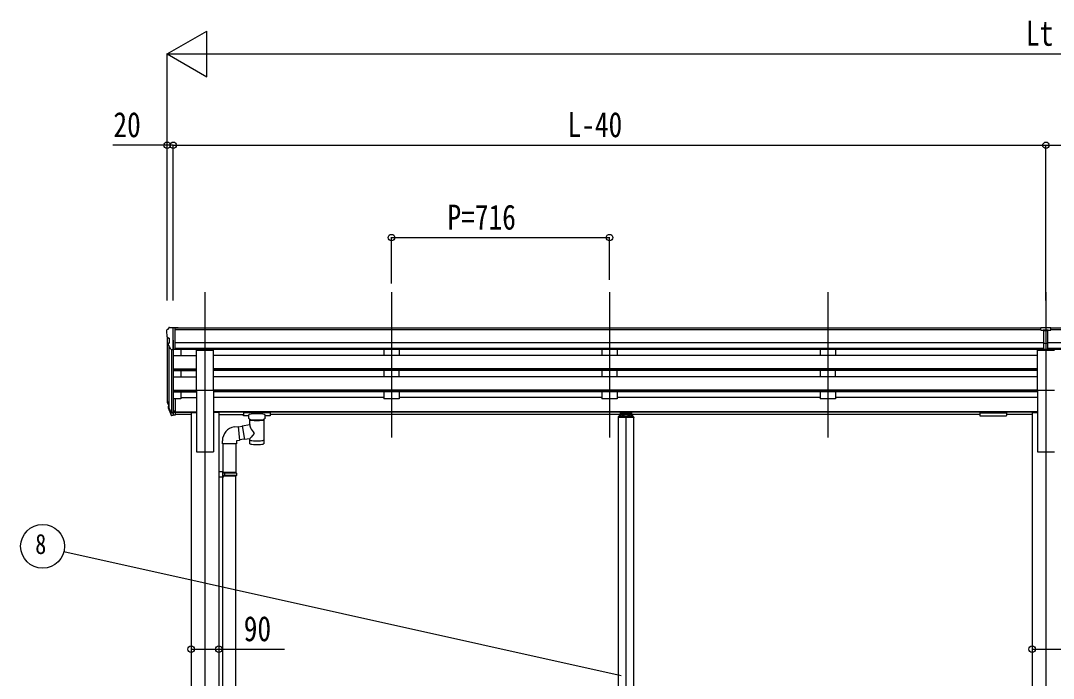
# Model space of a CAD drawing. Units: millimetres, scale not verified. Extents: x -10512 to 10512, y -7425 to 7425.
# Drawn here: x -5287 to -1898, y -2627 to -468 of the extents above; entities that cross this region are included whole.
import ezdxf
from ezdxf.enums import TextEntityAlignment as Align

# ---------------------------------------------------------------- set-up
doc = ezdxf.new("R2010")
doc.units = ezdxf.units.MM
doc.header["$LTSCALE"] = 30
for name, color, linetype in [('0-3_YKK_12', 2, 'Continuous'), ('0-4_YKK_13', 4, 'Continuous'), ('0-5_YKK_A1', 4, 'Continuous'), ('0-6_YKK_D', 6, 'Continuous')]:
    doc.layers.add(name, color=color, linetype=linetype)
doc.styles.add('ＭＳ ゴシック', font='')
doc.styles.get('ＭＳ ゴシック').set_extended_font_data('MS Gothic')

msp = doc.modelspace()

# ---------------------------------------------------------------- linework, layer by layer
at = {"layer": '0-3_YKK_12'}
for p, q in [((-4070.31, -1359.32), (-4070.31, -1836.84)), ((-3354.31, -1359.32), (-3354.31, -1836.84)), ((-2638.31, -1359.32), (-2638.31, -1836.84)), ((-3300.81, -1763.73), (-3300.81, -4190.59))]:
    msp.add_line(p, q, dxfattribs=at)
for points in [[(-4682.31, -1359.32), (-4682.31, -3883.72), (-4682.31, -4283.72), (-4682.31, -4533.72)], [(-1922.31, -1359.32), (-1922.31, -4283.72), (-1922.31, -4533.72)]]:
    msp.add_lwpolyline(points, dxfattribs=at)
at = {"layer": '0-4_YKK_13'}
for p, q in [((-4808.31, -1485.08), (-4808.31, -1485.7)), ((-4801.4, -1476.27), (-4805.47, -1482.08)), ((-4798.31, -1475.7), (-4800.64, -1475.85)), ((-4798.31, -1475.7), (-4779.81, -1475.7)), ((-4786.31, -1548.69), (-4786.31, -1475.7)), ((-4779.81, -1475.7), (-4769.81, -1475.79)), ((-4779.81, -1547.69), (-4779.81, -1475.7)), ((-4769.81, -1477.31), (-4769.81, -1475.79)), ((-1938.81, -1483.74), (-1938.81, -1475.9)), ((-1938.81, -1483.74), (-1928.81, -1483.74)), ((-1922.31, -1484.56), (-1928.81, -1484.16)), ((-1928.81, -1485.74), (-1915.81, -1485.74)), ((-1915.81, -1484.22), (-1922.31, -1484.54)), ((-1915.81, -1547.37), (-1915.81, -1482.09)), ((-4805.78, -1506.89), (-4800.46, -1509.96)), ((-4800.31, -1510.22), (-4800.31, -1526.49)), ((-4793.94, -1546.88), (-4802.94, -1531.28)), ((-4786.31, -1548.69), (-4791.52, -1548.37)), ((-4779.81, -1547.69), (-4786.31, -1547.69)), ((-4654.81, -1681.15), (-4654.81, -1549.35)), ((-1928.81, -1527.26), (-1922.31, -1527.42)), ((-1928.81, -1546.3), (-1922.31, -1546.7)), ((-1922.31, -1527.42), (-1915.81, -1527.26)), ((-1922.31, -1546.7), (-1915.81, -1546.3)), ((-4709.81, -1681.15), (-4654.81, -1681.15)), ((-1949.81, -1681.15), (-1894.81, -1681.15)), ((-4805.22, -1723.62), (-4801.34, -1731.57)), ((-4804.61, -1722.24), (-4801.34, -1729.3)), ((-4786.31, -1709.43), (-4786.31, -1764.2)), ((-4779.81, -1709.43), (-4786.31, -1709.43)), ((-4779.81, -1709.43), (-4779.81, -1763.46)), ((-4802.9, -1734.89), (-4802.56, -1739.3)), ((-4802.56, -1739.3), (-4793.75, -1762.85)), ((-4801.95, -1738.73), (-4793.75, -1754.91)), ((-4792.74, -1753.78), (-4800.5, -1738.38)), ((-4786.31, -1754.46), (-4791.45, -1754.46)), ((-4786.31, -1756.27), (-4791.16, -1756.27)), ((-4779.81, -1749.56), (-4786.31, -1749.56)), ((-4779.81, -1754.44), (-4786.31, -1754.44)), ((-4555.31, -1754.01), (-4555.31, -1764.77)), ((-4470.31, -1753.34), (-4553.31, -1753.34)), ((-4470.31, -1755.52), (-4553.31, -1755.52)), ((-4538.81, -1772.24), (-4538.81, -1761.96)), ((-4484.81, -1772.24), (-4484.81, -1761.96)), ((-4468.31, -1754.01), (-4468.31, -1764.77)), ((-4468.31, -1754.2), (-4468.31, -1755.74)), ((-3320.81, -1760.69), (-3319.31, -1760.69)), ((-3282.31, -1754.77), (-3319.31, -1754.77)), ((-3319.31, -1754.77), (-3319.31, -1763.2)), ((-3319.31, -1757.26), (-3282.31, -1757.26)), ((-3316.71, -1759.69), (-3316.71, -1760.17)), ((-3313.26, -1761.58), (-3313.26, -1761.91)), ((-3311.3, -1761.25), (-3311.3, -1761.59)), ((-3310.81, -1760.34), (-3310.81, -1763.02)), ((-3310.32, -1761.25), (-3310.32, -1761.59)), ((-3308.36, -1761.91), (-3308.36, -1761.58)), ((-3304.91, -1759.69), (-3304.91, -1760.17)), ((-3296.71, -1759.69), (-3296.71, -1760.17)), ((-3293.26, -1761.58), (-3293.26, -1761.91)), ((-3291.3, -1761.25), (-3291.3, -1761.59)), ((-3290.81, -1760.34), (-3290.81, -1763.02)), ((-3290.32, -1761.25), (-3290.32, -1761.59)), ((-3288.36, -1761.91), (-3288.36, -1761.58)), ((-3284.91, -1759.69), (-3284.91, -1760.17)), ((-3282.31, -1754.77), (-3282.31, -1763.2)), ((-3282.31, -1760.69), (-3280.81, -1760.69)), ((-2139.31, -1754.01), (-2139.31, -1764.77)), ((-2139.31, -1754.2), (-2139.31, -1755.74)), ((-2137.31, -1753.34), (-2054.31, -1753.34)), ((-2137.31, -1755.52), (-2054.31, -1755.52)), ((-2052.31, -1754.01), (-2052.31, -1764.77)), ((-4786.31, -1764.2), (-4791.16, -1764.2)), ((-4779.81, -1763.46), (-4786.31, -1763.46)), ((-4559.93, -1798.22), (-4534.71, -1794.31)), ((-4538.81, -1765.43), (-4553.31, -1765.43)), ((-4534.71, -1794.31), (-4534.71, -1776.73)), ((-4488.91, -1776.74), (-4488.89, -1857.03)), ((-4470.31, -1765.43), (-4484.81, -1765.43)), ((-3326.31, -1769.22), (-3326.31, -1770.72)), ((-3275.31, -1770.72), (-3326.31, -1770.72)), ((-3276.81, -1767.72), (-3324.81, -1767.72)), ((-3323.31, -1763.26), (-3323.31, -1767.72)), ((-3320.81, -1763.2), (-3320.81, -1767.72)), ((-3320.81, -1763.2), (-3319.31, -1763.2)), ((-3320.81, -1765.09), (-3280.81, -1765.09)), ((-3282.31, -1763.2), (-3280.81, -1763.2)), ((-3280.81, -1763.2), (-3280.81, -1767.72)), ((-3278.31, -1767.72), (-3278.31, -1763.26)), ((-3275.31, -1769.22), (-3275.31, -1770.72)), ((-2137.31, -1765.43), (-2054.31, -1765.43)), ((-4585.67, -1801.78), (-4573.16, -1800.22)), ((-4559.64, -1800.1), (-4572.99, -1802.17)), ((-4559.93, -1798.22), (-4552.91, -1843.48)), ((-4625.07, -1857.79), (-4625.07, -1846.87)), ((-4579.07, -1857.79), (-4625.07, -1857.79)), ((-4623.11, -1857.79), (-4623.11, -1949.09)), ((-4581.11, -1857.79), (-4581.11, -1951.65)), ((-4553.2, -1841.6), (-4569.32, -1844.1)), ((-4534.71, -1840.66), (-4552.91, -1843.48)), ((-4534.73, -1857.03), (-4534.71, -1840.4)), ((-4621.11, -1949.15), (-4637.11, -1948.68)), ((-4637.11, -1948.68), (-4637.11, -1966.62)), ((-4621.11, -1951.15), (-4623.11, -1951.15)), ((-4580.11, -1951.65), (-4623.11, -1951.65)), ((-4579.11, -1953.65), (-4623.11, -1953.65)), ((-4579.11, -1961.65), (-4623.11, -1961.65)), ((-4580.11, -1963.65), (-4623.11, -1963.65)), ((-4621.11, -1951.15), (-4621.11, -1949.15)), ((-4621.11, -1966.15), (-4621.11, -1964.15)), ((-4618.63, -1953.65), (-4618.2, -1951.65)), ((-4581.11, -2810.9), (-4581.11, -1963.65)), ((-4579.11, -1953.65), (-4580.11, -1951.65)), ((-4579.11, -1961.65), (-4580.11, -1963.65)), ((-4579.11, -1953.65), (-4579.11, -1961.65)), ((-4621.11, -1966.15), (-4637.11, -1966.62)), ((-4623.11, -2808.34), (-4623.11, -1966.21))]:
    msp.add_line(p, q, dxfattribs=at)
for points in [[(-1938.81, -1475.9), (-1920.81, -1475.74), (-1905.81, -1475.87)], [(-1915.81, -1547.37), (-1922.31, -1547.76), (-1928.81, -1547.37), (-1928.81, -1482.03)], [(-1915.81, -1483.7), (-1905.81, -1483.61), (-1905.81, -1475.87)], [(-4709.81, -1681.15), (-4709.81, -1549.35), (-4654.81, -1549.35)], [(-1949.81, -1681.15), (-1949.81, -1549.35), (-1894.81, -1549.35)], [(-1915.81, -1528.36), (-1919.07, -1528.44), (-1922.31, -1528.52), (-1925.55, -1528.44), (-1928.81, -1528.36)], [(-4553.31, -1753.34), (-4553.66, -1753.35), (-4554.19, -1753.37), (-4554.64, -1753.42), (-4554.95, -1753.5), (-4555.12, -1753.6), (-4555.24, -1753.74), (-4555.3, -1753.92), (-4555.31, -1754.01)], [(-4468.31, -1754.01), (-4468.35, -1753.81), (-4468.43, -1753.67), (-4468.53, -1753.58), (-4468.63, -1753.52), (-4468.75, -1753.47), (-4469.05, -1753.41), (-4469.54, -1753.37), (-4470.08, -1753.35), (-4470.31, -1753.34)], [(-3312.28, -1761.81), (-3312.09, -1761.84), (-3312.01, -1761.84), (-3311.91, -1761.84), (-3311.74, -1761.83), (-3311.59, -1761.8), (-3311.47, -1761.76), (-3311.38, -1761.71), (-3311.32, -1761.65)], [(-3310.3, -1761.65), (-3310.25, -1761.71), (-3310.16, -1761.76), (-3310.03, -1761.8), (-3309.89, -1761.83), (-3309.72, -1761.84), (-3309.61, -1761.84), (-3309.53, -1761.84), (-3309.34, -1761.81)], [(-3292.28, -1761.81), (-3292.09, -1761.84), (-3292.01, -1761.84), (-3291.91, -1761.84), (-3291.74, -1761.83), (-3291.59, -1761.8), (-3291.47, -1761.76), (-3291.38, -1761.71), (-3291.32, -1761.65)], [(-3290.3, -1761.65), (-3290.25, -1761.71), (-3290.16, -1761.76), (-3290.03, -1761.8), (-3289.89, -1761.83), (-3289.72, -1761.84), (-3289.61, -1761.84), (-3289.53, -1761.84), (-3289.34, -1761.81)], [(-2139.31, -1754.01), (-2139.27, -1753.81), (-2139.19, -1753.67), (-2139.09, -1753.58), (-2138.99, -1753.52), (-2138.87, -1753.47), (-2138.58, -1753.41), (-2138.09, -1753.37), (-2137.55, -1753.35), (-2137.31, -1753.34)], [(-2054.31, -1753.34), (-2053.96, -1753.35), (-2053.43, -1753.37), (-2052.98, -1753.42), (-2052.68, -1753.5), (-2052.51, -1753.6), (-2052.39, -1753.74), (-2052.32, -1753.92), (-2052.31, -1754.01)], [(-4553.31, -1765.43), (-4553.66, -1765.43), (-4554.19, -1765.4), (-4554.64, -1765.35), (-4554.95, -1765.27), (-4555.12, -1765.17), (-4555.24, -1765.04), (-4555.3, -1764.86), (-4555.31, -1764.77)], [(-4534.71, -1776.73), (-4534.94, -1776.63), (-4536.3, -1775.9), (-4537.41, -1775.05), (-4538.17, -1774.19), (-4538.63, -1773.29), (-4538.8, -1772.4)], [(-4484.85, -1772.18), (-4484.83, -1772.54), (-4485.07, -1773.5), (-4485.59, -1774.38), (-4486.4, -1775.22), (-4487.51, -1776.02), (-4488.91, -1776.74)], [(-4468.31, -1764.77), (-4468.35, -1764.96), (-4468.43, -1765.1), (-4468.53, -1765.19), (-4468.63, -1765.25), (-4468.75, -1765.3), (-4469.05, -1765.36), (-4469.54, -1765.41), (-4470.08, -1765.43), (-4470.31, -1765.43)], [(-2139.31, -1764.77), (-2139.27, -1764.96), (-2139.19, -1765.1), (-2139.09, -1765.19), (-2138.99, -1765.25), (-2138.87, -1765.3), (-2138.58, -1765.36), (-2138.09, -1765.41), (-2137.55, -1765.43), (-2137.31, -1765.43)], [(-2054.31, -1765.43), (-2053.96, -1765.43), (-2053.43, -1765.4), (-2052.98, -1765.35), (-2052.68, -1765.27), (-2052.51, -1765.17), (-2052.39, -1765.04), (-2052.32, -1764.86), (-2052.31, -1764.77)], [(-4573.16, -1800.22), (-4569.15, -1846.05), (-4579.07, -1847.79), (-4579.07, -1857.79)], [(-4621.11, -1964.15), (-4623.11, -1964.15), (-4623.11, -1951.15)], [(-4618.63, -1953.65), (-4618.63, -1961.65), (-4618.2, -1963.65)]]:
    msp.add_lwpolyline(points, dxfattribs=at)
for centre, radius, start, end in [((-4805.31, -1485.08), 3, 93, 180), ((-4606.31, -1485.7), 202, 180, 184.94904), ((-4800.58, -1476.85), 1, 93.5, 145), ((-4801.41, -1502.52), 6.18, 185.7035, 224.99897), ((-4800.61, -1510.22), 0.3, 0, 60), ((-4800.34, -1529.78), 3, 94.7167, 210), ((-4800.61, -1526.49), 0.3, 274.7167, 0), ((-4791.34, -1545.38), 3, 210, 266.5), ((-4777.13, -1714.5), 29.53, 186.50806, 197.98144), ((-4775.72, -1712.74), 30.41, 187.1552, 198.19734), ((-3324.81, -1769.22), 1.5, 90, 180), ((-3276.81, -1769.22), 1.5, 0, 90), ((-4579.16, -1847.23), 45.91, 98.14944, 179.55845)]:
    msp.add_arc(centre, radius, start, end, dxfattribs=at)
for centre, major_axis, ratio, start_param, end_param in [((-1897.74, -1486.05), (24.57, -1.51), 0.121868, 3.1422238, 3.1491027), ((-4717.66, -1714.93), (-89.06, 1.43), 0.57596, 6.1962358, 6.3678173), ((-4718.45, -1708.26), (87.93, 4.42), 0.541684, 3.0659337, 3.2228513), ((-4801.6, -1734.89), (1.3, 0), 0.90356, 1.3700892, 3.347195), ((-4715.68, -1718.7), (-89.07, 0), 0.90356, 0.2056023, 0.2515348), ((-4716.39, -1714.84), (-88.05, 0), 0.90356, 0.2662965, 0.3003836), ((-4791.16, -1753.56), (-3, 0), 0.90356, 0.5235988, 1.5707963), ((-4791.45, -1753.1), (-1.5, 0), 0.90356, 0.5235988, 1.5707963), ((-4553.31, -1755.74), (-2, 0), 0.109601, 4.712389, 6.2831853), ((-4511.81, -1761.96), (-27, 0), 0.122176, 3.1415927, 6.2831853), ((-4470.31, -1755.74), (-2, 0), 0.109601, 3.1415927, 4.712389), ((-3320.81, -1763.26), (0, 2.57), 0.97237, 6.2831853, 7.8539816), ((-3310.81, -1759.69), (5.9, 0), 0.342073, 0, 3.1415927), ((-3310.81, -1754.4), (8.02, 0), 0.939674, 4.4018361, 4.5279947), ((-3310.81, -1754.74), (8.02, 0), 0.939674, 4.4018361, 4.5279947), ((-3310.81, -1753.73), (8.02, 0), 0.939674, 4.6512338, 4.7735441), ((-3310.81, -1754.4), (-8.02, 0), 0.939674, 1.7551906, 1.8813492), ((-3310.81, -1754.74), (-8.02, 0), 0.939674, 1.7551906, 1.8813492), ((-3290.81, -1759.69), (5.9, 0), 0.342073, 0, 3.1415927), ((-3290.81, -1754.4), (8.02, 0), 0.939674, 4.4018361, 4.5279947), ((-3290.81, -1754.74), (8.02, 0), 0.939674, 4.4018361, 4.5279947), ((-3290.81, -1753.73), (8.02, 0), 0.939674, 4.6512338, 4.7735441), ((-3290.81, -1754.4), (-8.02, 0), 0.939674, 1.7551906, 1.8813492), ((-3290.81, -1754.74), (-8.02, 0), 0.939674, 1.7551906, 1.8813492), ((-3280.81, -1763.26), (0, 2.57), 0.97237, 4.712389, 6.2831853), ((-2137.31, -1755.74), (2, 0), 0.109601, 1.5707963, 3.1415927), ((-2054.31, -1755.74), (2, 0), 0.109601, 0, 1.5707963), ((-4791.16, -1761.49), (3, 0), 0.90356, 3.6651914, 4.712389), ((-4522.81, -1772.24), (-16, 0), 0.361356, 0, 0.0194874), ((-4511.81, -1820.85), (22.81, -26.62), 0.234429, 3.1563334, 4.5976381), ((-4511.8, -1777.19), (-22.92, 0.42), 0.07247, 0.0008089, 1.5716053), ((-4511.8, -1778.82), (-22.92, 0.42), 0.07247, 0.0008089, 1.5716053), ((-4511.82, -1777.19), (22.91, 0.42), 0.072511, 4.711586, 6.2823824), ((-4511.82, -1778.82), (22.91, 0.42), 0.072511, 4.711586, 6.2823824), ((-4514.37, -1818.21), (-20.32, -22.25), 0.045535, 4.9756507, 6.2441899), ((-4511.81, -1857.03), (-22.92, 0), 0.101955, 6.2829723, 9.4248207), ((-4511.81, -1844.59), (-22.91, 0), 0.122865, 6.2831853, 9.424778)]:
    msp.add_ellipse(centre, major_axis=major_axis, ratio=ratio, start_param=start_param, end_param=end_param, dxfattribs=at)
for centre in [(-3310.81, -1760.17), (-3290.81, -1760.17)]:
    msp.add_ellipse(centre, major_axis=(5.9, 0), ratio=0.342073, dxfattribs=at)
at = {"layer": '0-5_YKK_A1'}
for p, q in [((-1938.81, -1477.31), (-4779.81, -1477.31)), ((-1938.81, -1482.53), (-4779.81, -1482.53)), ((935.19, -1477.31), (-1905.81, -1477.31)), ((935.19, -1482.53), (-1905.81, -1482.53)), ((-4806.31, -1506.28), (-4806.31, -1709.06)), ((-4786.31, -1516.81), (-4786.31, -1709.43)), ((-4801.34, -1534.05), (-4801.34, -1735.77)), ((-4792.31, -1548.21), (-4792.32, -1754.21)), ((-1928.81, -1526.06), (-4779.81, -1526.06)), ((-1928.81, -1543.91), (-4779.81, -1543.91)), ((-1928.81, -1547.16), (-4779.81, -1547.16)), ((-4761.31, -1547.16), (-4761.31, -1567.73)), ((-4095.31, -1547.26), (-4095.31, -1567.73)), ((-4045.31, -1547.26), (-4045.31, -1567.73)), ((-3379.31, -1547.26), (-3379.31, -1567.73)), ((-3329.31, -1547.26), (-3329.31, -1567.73)), ((-2663.31, -1547.26), (-2663.31, -1567.73)), ((-2613.31, -1547.26), (-2613.31, -1567.73)), ((935.19, -1526.06), (-1915.81, -1526.06)), ((935.19, -1543.91), (-1915.81, -1543.91)), ((935.19, -1547.16), (-1915.81, -1547.16)), ((-4786.31, -1567.73), (-4709.81, -1567.73)), ((-1949.81, -1567.73), (-4654.81, -1567.73)), ((-4045.31, -1567.73), (-4095.31, -1567.73)), ((-3329.31, -1567.73), (-3379.31, -1567.73)), ((-2613.31, -1567.73), (-2663.31, -1567.73)), ((-4786.31, -1611.1), (-4709.81, -1611.1)), ((-4786.31, -1612.59), (-4709.81, -1612.59)), ((-4786.31, -1616.91), (-4709.81, -1616.91)), ((-4761.31, -1616.91), (-4761.31, -1637.83)), ((-1949.81, -1611.1), (-4654.81, -1611.1)), ((-1949.81, -1612.59), (-4654.81, -1612.59)), ((-1949.81, -1616.91), (-4654.81, -1616.91)), ((-4095.31, -1616.91), (-4095.31, -1637.83)), ((-4045.31, -1637.83), (-4045.31, -1616.91)), ((-3379.31, -1616.91), (-3379.31, -1637.83)), ((-3329.31, -1637.83), (-3329.31, -1616.91)), ((-2663.31, -1616.91), (-2663.31, -1637.83)), ((-2613.31, -1637.83), (-2613.31, -1616.91)), ((-4786.31, -1637.83), (-4709.81, -1637.83)), ((-1949.81, -1637.83), (-4654.81, -1637.83)), ((-4045.31, -1637.83), (-4095.31, -1637.83)), ((-3329.31, -1637.83), (-3379.31, -1637.83)), ((-2613.31, -1637.83), (-2663.31, -1637.83)), ((-4786.31, -1681.2), (-4709.81, -1681.15)), ((-4786.31, -1682.7), (-4709.81, -1682.7)), ((-4786.31, -1687.01), (-4709.81, -1687.01)), ((-4761.31, -1687.01), (-4761.31, -1710.06)), ((-4709.81, -1681.15), (-4709.81, -1883.72)), ((-4654.81, -1681.15), (-4654.81, -1883.72)), ((-1949.81, -1681.2), (-4654.81, -1681.2)), ((-1949.81, -1682.7), (-4654.81, -1682.7)), ((-1949.81, -1687.01), (-4654.81, -1687.01)), ((-4095.31, -1687.01), (-4095.31, -1710.06)), ((-4045.31, -1687.01), (-4045.31, -1710.06)), ((-3379.31, -1687.01), (-3379.31, -1710.06)), ((-3329.31, -1687.01), (-3329.31, -1710.06)), ((-2663.31, -1687.01), (-2663.31, -1710.06)), ((-2613.31, -1687.01), (-2613.31, -1710.06)), ((-4761.31, -1710.06), (-4779.81, -1710.06)), ((-4761.31, -1705.12), (-4709.81, -1705.12)), ((-4095.31, -1705.12), (-4654.81, -1705.12)), ((-4045.31, -1710.06), (-4095.31, -1710.06)), ((-3379.31, -1705.12), (-4045.31, -1705.12)), ((-3329.31, -1710.06), (-3379.31, -1710.06)), ((-2663.31, -1705.12), (-3329.31, -1705.12)), ((-2613.31, -1710.06), (-2663.31, -1710.06)), ((-1949.81, -1705.12), (-2613.31, -1705.12)), ((-4779.81, -1752.13), (-4709.81, -1752.13)), ((-4779.81, -1753.53), (-4709.81, -1753.53)), ((-4727.51, -1761.22), (-4779.81, -1761.22)), ((-4727.51, -1754.72), (-4709.81, -1754.72)), ((-4727.51, -1754.72), (-4727.51, -4383.72)), ((-1949.81, -1752.13), (-4654.81, -1752.13)), ((-1949.81, -1753.53), (-4654.81, -1753.53)), ((-4637.11, -1754.72), (-4654.81, -1754.72)), ((-4637.11, -1754.72), (-4637.11, -4383.72)), ((-4637.11, -1761.22), (-4555.31, -1761.22)), ((-2139.31, -1761.22), (-4468.31, -1761.22)), ((-1967.51, -1761.22), (-2052.31, -1761.22)), ((-1967.51, -1754.72), (-1949.81, -1754.72)), ((-1967.51, -1754.72), (-1967.51, -4383.72)), ((-3325.81, -1770.72), (-3325.81, -4133.72)), ((-3275.81, -1770.72), (-3275.81, -4133.72)), ((-4709.81, -1883.72), (-4654.81, -1883.72))]:
    msp.add_line(p, q, dxfattribs=at)
msp.add_lwpolyline([(-1949.81, -1681.15), (-1949.81, -1883.72), (-1894.81, -1883.72)], dxfattribs=at)
at = {"layer": '0-6_YKK_D'}
for p, q in [((-4806.31, -577.31), (-4676.41, -502.31)), ((-4676.41, -652.31), (-4676.41, -502.31)), ((-4806.31, -1386.88), (-4806.31, -576.31)), ((-4806.31, -577.31), (-4676.41, -652.31)), ((-4806.31, -577.31), (-4546.5, -577.31)), ((-4656.31, -577.31), (811.69, -577.31)), ((-4806.31, -1385.88), (-4806.31, -876.31)), ((-4786.31, -1386.88), (-4786.31, -876.31)), ((-4786.31, -1386.88), (-4786.31, -876.31)), ((-4786.31, -877.31), (-1922.31, -877.31)), ((-1922.31, -1386.88), (-1922.31, -876.31)), ((-1922.31, -1386.88), (-1922.31, -876.31)), ((-1922.31, -877.31), (941.69, -877.31)), ((-4070.31, -1330.43), (-4070.31, -1179.33)), ((-4070.31, -1180.33), (-3354.31, -1180.33)), ((-3354.31, -1319.3), (-3354.31, -1179.33)), ((-3316.95, -2618.95), (-5145.47, -2211.82))]:
    msp.add_line(p, q, dxfattribs=at)
for points in [[(-4786.31, -877.31), (-4806.31, -877.31), (-4984.81, -877.31)], [(-4727.51, -2531.2), (-4637.11, -2531.2), (-4421.68, -2531.2)], [(-1967.51, -2531.2), (-1877.11, -2531.2), (-1661.68, -2531.2)]]:
    msp.add_lwpolyline(points, dxfattribs=at)
for centre, radius in [((-4806.31, -877.31), 10.62), ((-4786.31, -877.31), 10.62), ((-4786.31, -877.31), 10.62), ((-1922.31, -877.31), 10.62), ((-1922.31, -877.31), 10.62), ((-4070.31, -1180.33), 10.62), ((-3354.31, -1180.33), 10.62), ((-5215.16, -2193.72), 72), ((-4727.51, -2531.2), 10.62), ((-4637.11, -2531.2), 10.62), ((-1967.51, -2531.2), 10.62)]:
    msp.add_circle(centre, radius, dxfattribs=at)

# ---------------------------------------------------------------- texts
at = {"layer": '0-6_YKK_D', "style": 'ＭＳ ゴシック', "width": 0.8}
for s, height, p in [('Lt', 82.48, (-1988.31, -575.31)), ('20', 82.48, (-4982.81, -875.31)), ('L-40', 82.48, (-3492.31, -875.31)), ('P=716', 82.48, (-3886.31, -1179.03)), ('8', 65.98, (-5239.16, -2238.72)), ('90', 82.48, (-4554.98, -2529.9))]:
    msp.add_text(s, height=height, dxfattribs=at).set_placement(p, align=Align.BOTTOM_LEFT)

doc.saveas('drawing.dxf')
